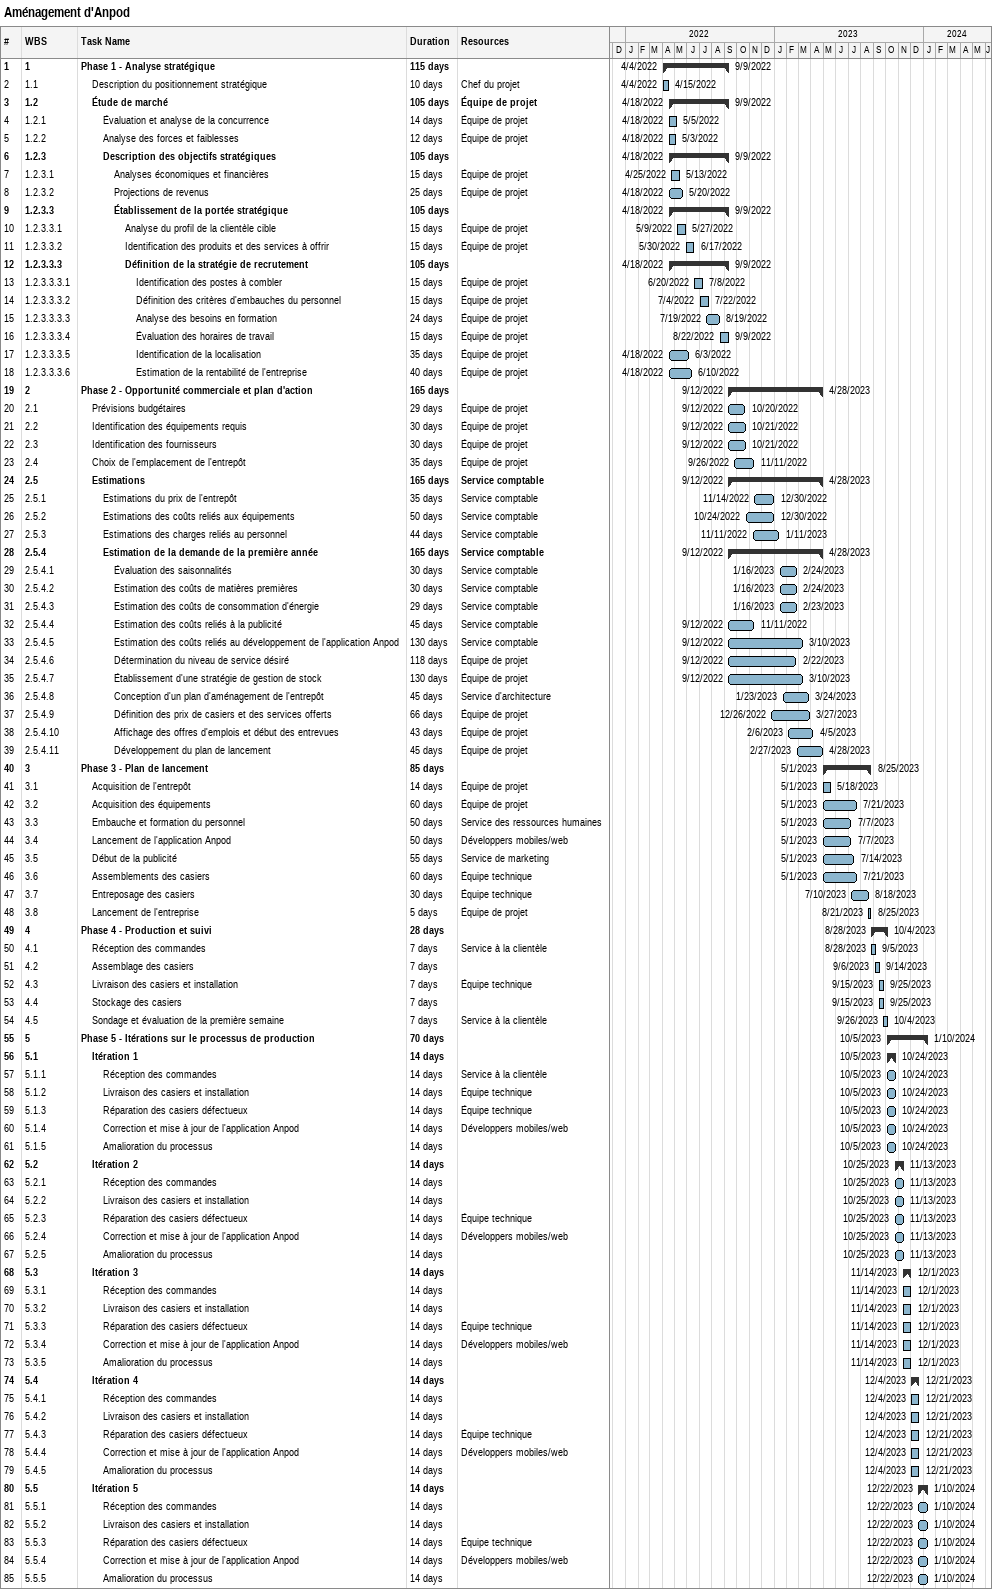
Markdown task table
Aménagement d'Anpod

| ID | WBS | Task | Duration | Start | Finish | Resources |
|---|---|---|---|---|---|---|
| 1 | 1 | **Phase 1 - Analyse stratégique** | 115d | 2022-04-04 | 2022-09-09 |  |
| 2 | 1.1 | Description du positionnement stratégique | 10d | 2022-04-04 | 2022-04-15 | Chef du projet |
| 3 | 1.2 | **Étude de marché** | 105d | 2022-04-18 | 2022-09-09 | Équipe de projet |
| 4 | 1.2.1 | Évaluation et analyse de la concurrence | 14d | 2022-04-18 | 2022-05-05 | Équipe de projet |
| 5 | 1.2.2 | Analyse des forces et faiblesses | 12d | 2022-04-18 | 2022-05-03 | Équipe de projet |
| 6 | 1.2.3 | **Description des objectifs stratégiques** | 105d | 2022-04-18 | 2022-09-09 |  |
| 7 | 1.2.3.1 | Analyses économiques et financières | 15d | 2022-04-25 | 2022-05-13 | Équipe de projet |
| 8 | 1.2.3.2 | Projections de revenus | 25d | 2022-04-18 | 2022-05-20 | Équipe de projet |
| 9 | 1.2.3.3 | **Établissement de la portée stratégique** | 105d | 2022-04-18 | 2022-09-09 |  |
| 10 | 1.2.3.3.1 | Analyse du profil de la clientèle cible | 15d | 2022-05-09 | 2022-05-27 | Équipe de projet |
| 11 | 1.2.3.3.2 | Identification des produits et des services à offrir | 15d | 2022-05-30 | 2022-06-17 | Équipe de projet |
| 12 | 1.2.3.3.3 | **Définition de la stratégie de recrutement** | 105d | 2022-04-18 | 2022-09-09 |  |
| 13 | 1.2.3.3.3.1 | Identification des postes à combler | 15d | 2022-06-20 | 2022-07-08 | Équipe de projet |
| 14 | 1.2.3.3.3.2 | Définition des critères d'embauches du personnel | 15d | 2022-07-04 | 2022-07-22 | Équipe de projet |
| 15 | 1.2.3.3.3.3 | Analyse des besoins en formation | 24d | 2022-07-19 | 2022-08-19 | Équipe de projet |
| 16 | 1.2.3.3.3.4 | Évaluation des horaires de travail | 15d | 2022-08-22 | 2022-09-09 | Équipe de projet |
| 17 | 1.2.3.3.3.5 | Identification de la localisation | 35d | 2022-04-18 | 2022-06-03 | Équipe de projet |
| 18 | 1.2.3.3.3.6 | Estimation de la rentabilité de l'entreprise | 40d | 2022-04-18 | 2022-06-10 | Équipe de projet |
| 19 | 2 | **Phase 2 - Opportunité commerciale et plan d'action** | 165d | 2022-09-12 | 2023-04-28 |  |
| 20 | 2.1 | Prévisions budgétaires | 29d | 2022-09-12 | 2022-10-20 | Équipe de projet |
| 21 | 2.2 | Identification des équipements requis | 30d | 2022-09-12 | 2022-10-21 | Équipe de projet |
| 22 | 2.3 | Identification des fournisseurs | 30d | 2022-09-12 | 2022-10-21 | Équipe de projet |
| 23 | 2.4 | Choix de l'emplacement de l'entrepôt | 35d | 2022-09-26 | 2022-11-11 | Équipe de projet |
| 24 | 2.5 | **Estimations** | 165d | 2022-09-12 | 2023-04-28 | Service comptable |
| 25 | 2.5.1 | Estimations du prix de l'entrepôt | 35d | 2022-11-14 | 2022-12-30 | Service comptable |
| 26 | 2.5.2 | Estimations des coûts reliés aux équipements | 50d | 2022-10-24 | 2022-12-30 | Service comptable |
| 27 | 2.5.3 | Estimations des charges reliés au personnel | 44d | 2022-11-11 | 2023-01-11 | Service comptable |
| 28 | 2.5.4 | **Estimation de la demande de la première année** | 165d | 2022-09-12 | 2023-04-28 | Service comptable |
| 29 | 2.5.4.1 | Évaluation des saisonnalités | 30d | 2023-01-16 | 2023-02-24 | Service comptable |
| 30 | 2.5.4.2 | Estimation des coûts de matières premières | 30d | 2023-01-16 | 2023-02-24 | Service comptable |
| 31 | 2.5.4.3 | Estimation des coûts de consommation d'énergie | 29d | 2023-01-16 | 2023-02-23 | Service comptable |
| 32 | 2.5.4.4 | Estimation des coûts reliés à la publicité | 45d | 2022-09-12 | 2022-11-11 | Service comptable |
| 33 | 2.5.4.5 | Estimation des coûts reliés au développement de l'application Anpod | 130d | 2022-09-12 | 2023-03-10 | Service comptable |
| 34 | 2.5.4.6 | Détermination du niveau de service désiré | 118d | 2022-09-12 | 2023-02-22 | Équipe de projet |
| 35 | 2.5.4.7 | Établissement d'une stratégie de gestion de stock | 130d | 2022-09-12 | 2023-03-10 | Équipe de projet |
| 36 | 2.5.4.8 | Conception d'un plan d'aménagement de l'entrepôt | 45d | 2023-01-23 | 2023-03-24 | Service d'architecture |
| 37 | 2.5.4.9 | Définition des prix de casiers et des services offerts | 66d | 2022-12-26 | 2023-03-27 | Équipe de projet |
| 38 | 2.5.4.10 | Affichage des offres d'emplois et début des entrevues | 43d | 2023-02-06 | 2023-04-05 | Équipe de projet |
| 39 | 2.5.4.11 | Développement du plan de lancement | 45d | 2023-02-27 | 2023-04-28 | Équipe de projet |
| 40 | 3 | **Phase 3 - Plan de lancement** | 85d | 2023-05-01 | 2023-08-25 |  |
| 41 | 3.1 | Acquisition de l'entrepôt | 14d | 2023-05-01 | 2023-05-18 | Équipe de projet |
| 42 | 3.2 | Acquisition des équipements | 60d | 2023-05-01 | 2023-07-21 | Équipe de projet |
| 43 | 3.3 | Embauche et formation du personnel | 50d | 2023-05-01 | 2023-07-07 | Service des ressources humaines |
| 44 | 3.4 | Lancement de l'application Anpod | 50d | 2023-05-01 | 2023-07-07 | Développers mobiles/web |
| 45 | 3.5 | Début de la publicité | 55d | 2023-05-01 | 2023-07-14 | Service de marketing |
| 46 | 3.6 | Assemblements des casiers | 60d | 2023-05-01 | 2023-07-21 | Équipe technique |
| 47 | 3.7 | Entreposage des casiers | 30d | 2023-07-10 | 2023-08-18 | Équipe technique |
| 48 | 3.8 | Lancement de l'entreprise | 5d | 2023-08-21 | 2023-08-25 | Équipe de projet |
| 49 | 4 | **Phase 4 - Production et suivi** | 28d | 2023-08-28 | 2023-10-04 |  |
| 50 | 4.1 | Réception des commandes | 7d | 2023-08-28 | 2023-09-05 | Service à la clientèle |
| 51 | 4.2 | Assemblage des casiers | 7d | 2023-09-06 | 2023-09-14 |  |
| 52 | 4.3 | Livraison des casiers et installation | 7d | 2023-09-15 | 2023-09-25 | Équipe technique |
| 53 | 4.4 | Stockage des casiers | 7d | 2023-09-15 | 2023-09-25 |  |
| 54 | 4.5 | Sondage et évaluation de la première semaine | 7d | 2023-09-26 | 2023-10-04 | Service à la clientèle |
| 55 | 5 | **Phase 5 - Itérations sur le processus de production** | 70d | 2023-10-05 | 2024-01-10 |  |
| 56 | 5.1 | **Itération 1** | 14d | 2023-10-05 | 2023-10-24 |  |
| 57 | 5.1.1 | Réception des commandes | 14d | 2023-10-05 | 2023-10-24 | Service à la clientèle |
| 58 | 5.1.2 | Livraison des casiers et installation | 14d | 2023-10-05 | 2023-10-24 | Équipe technique |
| 59 | 5.1.3 | Réparation des casiers défectueux | 14d | 2023-10-05 | 2023-10-24 | Équipe technique |
| 60 | 5.1.4 | Correction et mise à jour de l'application Anpod | 14d | 2023-10-05 | 2023-10-24 | Développers mobiles/web |
| 61 | 5.1.5 | Amalioration du processus | 14d | 2023-10-05 | 2023-10-24 |  |
| 62 | 5.2 | **Itération 2** | 14d | 2023-10-25 | 2023-11-13 |  |
| 63 | 5.2.1 | Réception des commandes | 14d | 2023-10-25 | 2023-11-13 |  |
| 64 | 5.2.2 | Livraison des casiers et installation | 14d | 2023-10-25 | 2023-11-13 |  |
| 65 | 5.2.3 | Réparation des casiers défectueux | 14d | 2023-10-25 | 2023-11-13 | Équipe technique |
| 66 | 5.2.4 | Correction et mise à jour de l'application Anpod | 14d | 2023-10-25 | 2023-11-13 | Développers mobiles/web |
| 67 | 5.2.5 | Amalioration du processus | 14d | 2023-10-25 | 2023-11-13 |  |
| 68 | 5.3 | **Itération 3** | 14d | 2023-11-14 | 2023-12-01 |  |
| 69 | 5.3.1 | Réception des commandes | 14d | 2023-11-14 | 2023-12-01 |  |
| 70 | 5.3.2 | Livraison des casiers et installation | 14d | 2023-11-14 | 2023-12-01 |  |
| 71 | 5.3.3 | Réparation des casiers défectueux | 14d | 2023-11-14 | 2023-12-01 | Équipe technique |
| 72 | 5.3.4 | Correction et mise à jour de l'application Anpod | 14d | 2023-11-14 | 2023-12-01 | Développers mobiles/web |
| 73 | 5.3.5 | Amalioration du processus | 14d | 2023-11-14 | 2023-12-01 |  |
| 74 | 5.4 | **Itération 4** | 14d | 2023-12-04 | 2023-12-21 |  |
| 75 | 5.4.1 | Réception des commandes | 14d | 2023-12-04 | 2023-12-21 |  |
| 76 | 5.4.2 | Livraison des casiers et installation | 14d | 2023-12-04 | 2023-12-21 |  |
| 77 | 5.4.3 | Réparation des casiers défectueux | 14d | 2023-12-04 | 2023-12-21 | Équipe technique |
| 78 | 5.4.4 | Correction et mise à jour de l'application Anpod | 14d | 2023-12-04 | 2023-12-21 | Développers mobiles/web |
| 79 | 5.4.5 | Amalioration du processus | 14d | 2023-12-04 | 2023-12-21 |  |
| 80 | 5.5 | **Itération 5** | 14d | 2023-12-22 | 2024-01-10 |  |
| 81 | 5.5.1 | Réception des commandes | 14d | 2023-12-22 | 2024-01-10 |  |
| 82 | 5.5.2 | Livraison des casiers et installation | 14d | 2023-12-22 | 2024-01-10 |  |
| 83 | 5.5.3 | Réparation des casiers défectueux | 14d | 2023-12-22 | 2024-01-10 | Équipe technique |
| 84 | 5.5.4 | Correction et mise à jour de l'application Anpod | 14d | 2023-12-22 | 2024-01-10 | Développers mobiles/web |
| 85 | 5.5.5 | Amalioration du processus | 14d | 2023-12-22 | 2024-01-10 |  |
